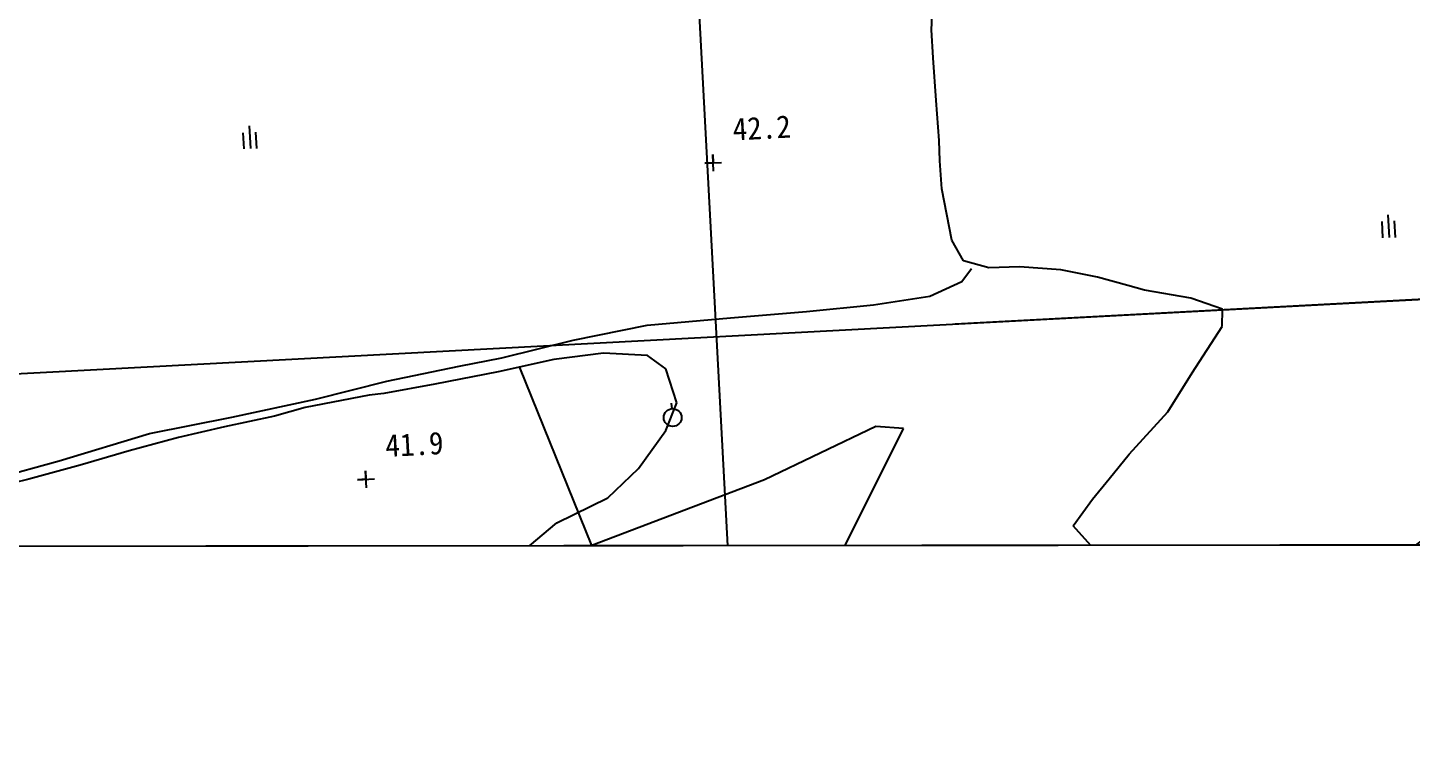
# Model space of a CAD drawing. Header units: millimetres. Extents: x 2406 to 3202, y 1103 to 1810.
# Drawn here: x 2664.3 to 2787.3, y 1387.7 to 1452.1 of the extents above; entities that cross this region are included whole.
import ezdxf
from ezdxf.xclip import XClip

# ---------------------------------------------------------------- set-up
doc = ezdxf.new("R2010")
doc.units = ezdxf.units.MM
doc.header["$LTSCALE"] = 10
doc.header["$MEASUREMENT"] = 0
doc.header["$XCLIPFRAME"] = 2
doc.layers.add('TX-PAPR', color=2, linetype='Continuous', plot=False)
doc.layers.add('TZ-BASE', color=253, linetype='Continuous')
doc.styles.add('GUL', font='GulimChe.ttf')

# ---------------------------------------------------------------- blocks, each defined once
blk = doc.blocks.new('JD-DXFDH7DHF')
at = {"layer": 'TZ-BASE'}
for p, q in [((225.81, 142.65), (244.4, -207.21)), ((255.49, -28.89, 49.18), (255.58, -26.99, 49.18)), ((255.65, -31.4, 49.18), (255.49, -28.89, 49.18)), ((255.9, -35.2, 49.18), (255.65, -31.4, 49.18)), ((700.03, -31.57), (257.59, -55.08)), ((256.17, -38.74, 49.18), (255.9, -35.2, 49.18)), ((194.29, -38.05, 50.1), (194.37, -39.49, 50.1)), ((194.85, -37.45, 50.1), (194.96, -39.46, 50.1)), ((195.52, -39.45, 50.1), (195.44, -37.99, 50.1)), ((256.25, -40.54, 49.18), (256.17, -38.74, 49.18)), ((236.13, -41.48, 49.24), (236.05, -39.98, 49.24)), ((236.05, -39.98, 49.24), (236.09, -40.73, 49.24)), ((256.41, -43.05, 49.18), (256.25, -40.54, 49.18)), ((235.34, -40.77, 49.24), (236.84, -40.69, 49.24)), ((236.09, -40.73, 49.24), (235.34, -40.77, 49.24)), ((257.31, -47.62, 49.18), (256.41, -43.05, 49.18)), ((296.07, -45.36, 49.09), (296.17, -47.37, 49.09)), ((295.51, -45.95, 49.09), (295.59, -47.4, 49.09)), ((296.74, -47.36, 49.09), (296.66, -45.89, 49.09)), ((258.33, -49.44, 49.18), (257.31, -47.62, 49.18)), ((258.19, -51.29, 48.09), (259.06, -50.12, 48.09)), ((260.59, -50.07, 49.18), (258.33, -49.44, 49.18)), ((263.33, -49.97, 49.18), (260.59, -50.07, 49.18)), ((266.99, -50.25, 49.18), (263.33, -49.97, 49.18)), ((270.25, -50.9, 49.18), (266.99, -50.25, 49.18)), ((344.05, -50.49), (0.06, -68.77)), ((255.36, -52.59, 48.09), (258.19, -51.29, 48.09)), ((272.95, -51.63, 49.18), (270.25, -50.9, 49.18)), ((274.44, -52.04, 49.18), (272.95, -51.63, 49.18)), ((250.35, -53.35, 48.09), (255.36, -52.59, 48.09)), ((278.55, -52.76, 49.18), (274.44, -52.04, 49.18)), ((281.36, -53.73, 49.18), (278.55, -52.76, 49.18)), ((237.62, -54.52, 48.09), (244.39, -53.95, 48.09)), ((244.39, -53.95, 48.09), (250.35, -53.35, 48.09)), ((281.33, -55.27, 49.18), (281.36, -53.73, 49.18)), ((223.65, -56.49, 48.09), (230.24, -55.17, 48.09)), ((230.24, -55.17, 48.09), (237.62, -54.52, 48.09)), ((278.68, -59.39, 49.18), (281.33, -55.27, 49.18)), ((217.32, -58.06, 48.09), (223.65, -56.49, 48.09)), ((226.35, -57.64, 49.05), (221.93, -58.23, 49.05)), ((230.27, -57.86, 49.05), (226.35, -57.64, 49.05)), ((207.08, -60.14, 48.09), (213.51, -58.82, 48.09)), ((213.51, -58.82, 48.09), (217.32, -58.06, 48.09)), ((221.93, -58.23, 49.05), (216.99, -59.32, 49.05)), ((225.3, -74.77, 49.41), (218.92, -58.94, 49.41)), ((231.88, -59.04, 49.05), (230.27, -57.86, 49.05)), ((200.76, -61.75, 48.09), (207.08, -60.14, 48.09)), ((216.99, -59.32, 49.05), (211.36, -60.42, 49.05)), ((232.85, -62.06, 49.05), (231.88, -59.04, 49.05)), ((276.51, -62.87, 49.18), (278.68, -59.39, 49.18)), ((205.51, -61.4, 49.05), (199.84, -62.5, 49.05)), ((206.83, -61.23, 49.05), (205.51, -61.4, 49.05)), ((211.36, -60.42, 49.05), (206.83, -61.23, 49.05)), ((193.32, -63.35, 48.09), (200.76, -61.75, 48.09)), ((199.84, -62.5, 49.05), (197.11, -63.27, 49.05)), ((231.9, -64.53, 49.05), (232.85, -62.06, 49.05)), ((232.45, -62.61, 49.28), (232.4, -62.09, 49.28)), ((186, -64.81, 48.09), (193.32, -63.35, 48.09)), ((197.11, -63.27, 49.05), (192.67, -64.2, 49.05)), ((273.07, -66.65, 49.18), (276.51, -62.87, 49.18)), ((177.98, -67.22, 48.09), (186, -64.81, 48.09)), ((188.57, -65.16, 49.05), (184.2, -66.34, 49.05)), ((192.67, -64.2, 49.05), (188.57, -65.16, 49.05)), ((229.46, -67.9, 49.05), (231.9, -64.53, 49.05)), ((250.54, -64.17, 49.41), (240.65, -68.93, 49.41)), ((243.07, -84.33, 49.41), (253, -64.36, 49.41)), ((253, -64.36, 49.41), (250.54, -64.17, 49.41)), ((184.2, -66.34, 49.05), (179.82, -67.61, 49.05)), ((171.07, -69.12, 48.09), (177.98, -67.22, 48.09)), ((179.82, -67.61, 49.05), (175.27, -68.85, 49.05)), ((271.29, -68.83, 49.18), (273.07, -66.65, 49.18)), ((175.27, -68.85, 49.05), (171.56, -69.78, 49.05)), ((204.48, -68.91, 48.98), (205.98, -68.83, 48.98)), ((205.27, -69.62, 48.98), (205.19, -68.12, 48.98)), ((205.19, -68.12, 48.98), (205.23, -68.87, 48.98)), ((226.72, -70.52, 49.05), (229.46, -67.9, 49.05)), ((269.82, -70.64, 49.18), (271.29, -68.83, 49.18)), ((205.23, -68.87, 48.98), (204.48, -68.91, 48.98)), ((240.65, -68.93, 49.41), (225.3, -74.77, 49.41)), ((222.19, -72.74, 49.05), (226.72, -70.52, 49.05)), ((268.09, -73.02, 49.18), (269.82, -70.64, 49.18)), ((219.39, -75.11, 49.05), (222.19, -72.74, 49.05)), ((270.53, -75.73, 49.18), (268.09, -73.02, 49.18)), ((295.43, -77.07, 50.42), (300.29, -73.41, 50.42))]:
    blk.add_line(p, q, dxfattribs=at)
blk.add_circle((232.49, -63.38, 49.28), 0.791, dxfattribs=at)
at = {"layer": 'TZ-BASE', "style": 'GUL'}
for s, p in [('42.2', (237.88, -38.75, 49.31)), ('41.9', (207.01, -66.89, 49.31))]:
    blk.add_text(s, height=2, rotation=3.042, dxfattribs=at).set_placement(p)

msp = doc.modelspace()

# ---------------------------------------------------------------- linework, layer by layer
at = {"layer": 'TX-PAPR'}
msp.add_lwpolyline([(2489.07, 1555.78), (3189.07, 1556.42), (3189.21, 1406.42), (2489.21, 1405.78)], close=True, dxfattribs=at)

# ---------------------------------------------------------------- block references
at = {"layer": 'TZ-BASE'}
ref = msp.add_blockref('JD-DXFDH7DHF', (2489.14, 1480.78), dxfattribs=at)
XClip(ref).set_block_clipping_path([(-0.0689262289, 74.9999682976), (699.9307781337, 75.6432797985), (700.0686305916, -74.3566568571), (0.068926229, -74.9999683274)])

doc.saveas('drawing.dxf')
